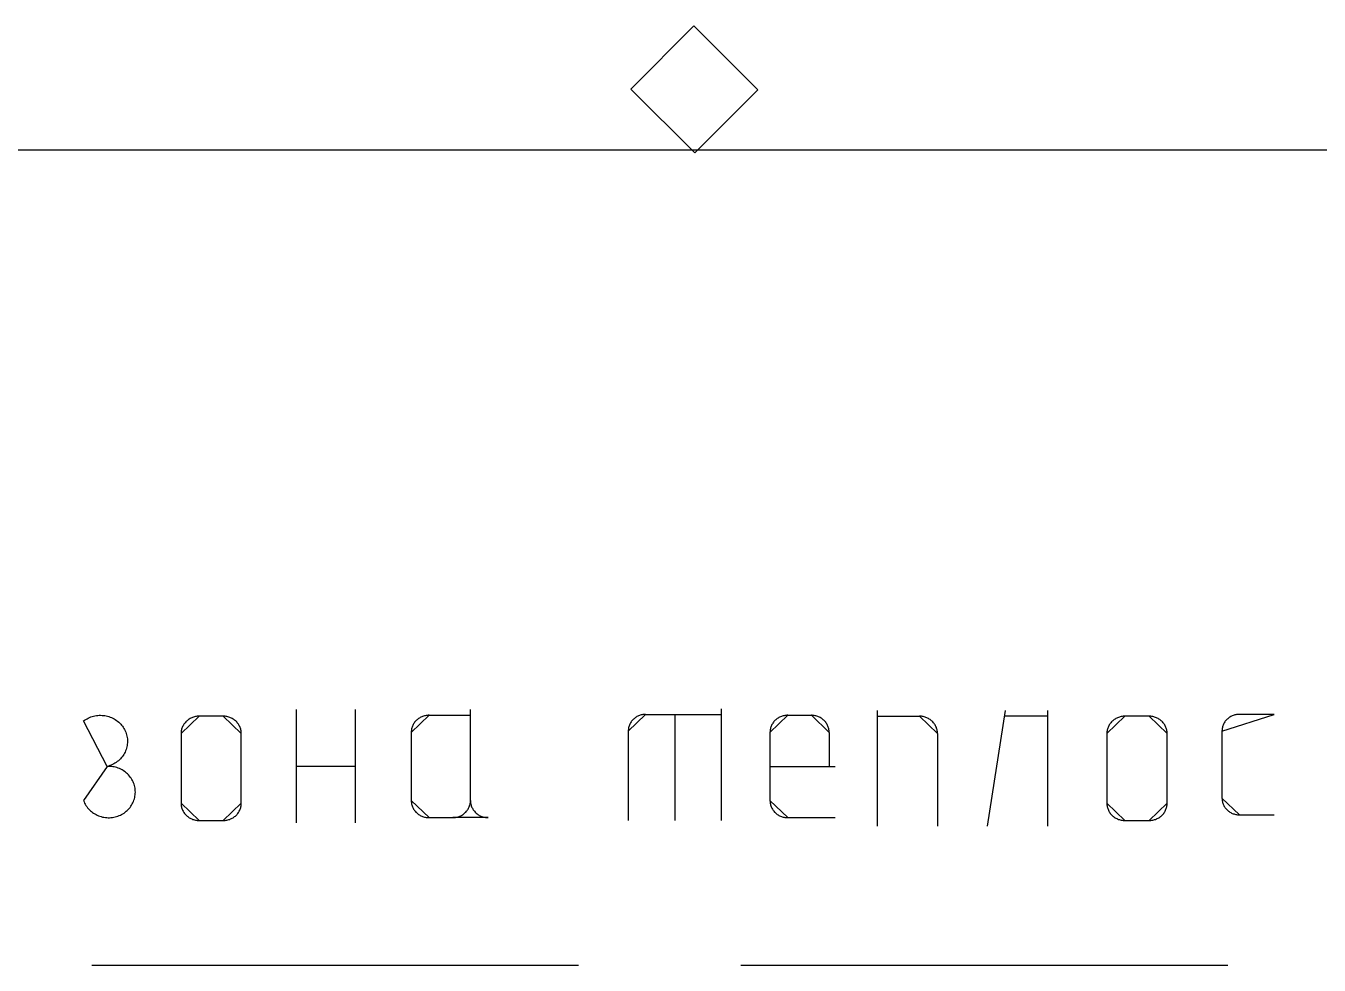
# Model space of a CAD drawing. Extents: x 8646 to 18206, y -17605 to -192.
# Drawn here: x 11111.62 to 11117.31, y -9028.66 to -9024.52 of the extents above; entities that cross this region are included whole.
import ezdxf

# ---------------------------------------------------------------- set-up
doc = ezdxf.new("R2010")
doc.units = 0
doc.layers.get('0').update_dxf_attribs({"linetype": 'CONTINUOUS'})

msp = doc.modelspace()

# ---------------------------------------------------------------- linework, layer by layer
at = {"color": 8, "linetype": 'CONTINUOUS'}
for p, q in [((11114.5606, -9024.5193), (11114.2823, -9024.7977)), ((11114.8422, -9024.8009), (11114.5606, -9024.5193)), ((11114.2823, -9024.7977), (11114.5639, -9025.0792)), ((11114.5639, -9025.0792), (11114.8422, -9024.8009)), ((11103.3348, -9025.0654), (11121.9539, -9025.0654)), ((11114.6804, -9027.5279), (11114.6804, -9028.0197)), ((11112.4881, -9027.5608), (11112.382, -9027.5608)), ((11112.8092, -9027.5311), (11112.8092, -9028.0308)), ((11113.0689, -9027.5311), (11113.0689, -9028.0308)), ((11113.3941, -9027.5567), (11113.5765, -9027.5567)), ((11113.5765, -9027.9325), (11113.5765, -9027.5316)), ((11114.3479, -9027.5525), (11114.6804, -9027.5525)), ((11114.4757, -9027.5525), (11114.4757, -9028.0197)), ((11114.9733, -9027.5567), (11115.0776, -9027.5567)), ((11115.3675, -9027.5354), (11115.3675, -9028.0456)), ((11115.3675, -9027.5608), (11115.5533, -9027.5608)), ((11115.9309, -9027.5354), (11115.8513, -9028.0456)), ((11116.1167, -9027.5608), (11115.9309, -9027.5608)), ((11116.1167, -9027.5354), (11116.1167, -9028.0456)), ((11116.5641, -9027.5608), (11116.4579, -9027.5608)), ((11112.3023, -9027.6374), (11112.3023, -9027.9437)), ((11112.5677, -9027.9437), (11112.5677, -9027.6374)), ((11113.316, -9027.6319), (11113.316, -9027.9325)), ((11114.2712, -9027.6263), (11114.2712, -9028.0197)), ((11114.8952, -9027.6319), (11114.8952, -9027.9325)), ((11115.1557, -9027.6319), (11115.1557, -9027.7822)), ((11115.6329, -9027.6374), (11115.6329, -9028.0456)), ((11116.3783, -9027.6374), (11116.3783, -9027.9437)), ((11116.6437, -9027.9437), (11116.6437, -9027.6374)), ((11116.8851, -9027.6263), (11116.8851, -9027.9214)), ((11112.8092, -9027.781), (11113.0689, -9027.781)), ((11114.8952, -9027.7822), (11115.1818, -9027.7822)), ((11112.382, -9028.0201), (11112.4881, -9028.0201)), ((11113.3941, -9028.0077), (11113.4984, -9028.0077)), ((11114.9733, -9028.0077), (11115.1818, -9028.0077)), ((11116.4579, -9028.0201), (11116.5641, -9028.0201)), ((11116.9618, -9027.9951), (11117.1153, -9027.9951)), ((11111.9093, -9028.6575), (11114.0529, -9028.6575)), ((11114.7674, -9028.6575), (11116.911, -9028.6575))]:
    msp.add_line(p, q, dxfattribs=at)
at = {"color": 8, "linetype": 'CONTINUOUS', "flags": 128}
for points in [[(11111.8731, -9027.5818), (11111.878, -9027.5782), (11111.8832, -9027.5748), (11111.8885, -9027.5716), (11111.8941, -9027.5689), (11111.8997, -9027.5663), (11111.9054, -9027.5641), (11111.9114, -9027.562), (11111.9174, -9027.5604), (11111.9234, -9027.559), (11111.9296, -9027.558), (11111.9358, -9027.5572), (11111.942, -9027.5568), (11111.9483, -9027.5567), (11111.9545, -9027.5569), (11111.9607, -9027.5574), (11111.9669, -9027.5581), (11111.9731, -9027.5593), (11111.9791, -9027.5607), (11111.9851, -9027.5625), (11111.9909, -9027.5646), (11111.9966, -9027.5669), (11112.0023, -9027.5695), (11112.0078, -9027.5724), (11112.013, -9027.5757), (11112.0182, -9027.579), (11112.0231, -9027.5827), (11112.0279, -9027.5866), (11112.0323, -9027.5908), (11112.0366, -9027.5952), (11112.0406, -9027.5998), (11112.0444, -9027.6046), (11112.0479, -9027.6096), (11112.0511, -9027.6147), (11112.054, -9027.62), (11112.0567, -9027.6255), (11112.0591, -9027.631), (11112.0611, -9027.6367), (11112.0629, -9027.6425), (11112.0642, -9027.6484), (11112.0653, -9027.6542), (11112.0661, -9027.6603), (11112.0666, -9027.6661), (11112.0666, -9027.6722), (11112.0664, -9027.6781), (11112.0659, -9027.6842), (11112.065, -9027.6901), (11112.0638, -9027.696), (11112.0623, -9027.7018), (11112.0605, -9027.7075), (11112.0583, -9027.7132), (11112.056, -9027.7187), (11112.0532, -9027.7241), (11112.0502, -9027.7293), (11112.0469, -9027.7345), (11112.0433, -9027.7394), (11112.0394, -9027.7441), (11112.0354, -9027.7487), (11112.031, -9027.753), (11112.0264, -9027.7571), (11112.0216, -9027.7609), (11112.0167, -9027.7646), (11112.0115, -9027.7679), (11112.0061, -9027.7709), (11112.0006, -9027.7738), (11111.995, -9027.7764), (11111.9892, -9027.7785), (11111.9832, -9027.7805), (11111.9772, -9027.7822)], [(11112.382, -9027.5608), (11112.3778, -9027.561), (11112.3736, -9027.5613), (11112.3695, -9027.5619), (11112.3654, -9027.5626), (11112.3613, -9027.5635), (11112.3573, -9027.5647), (11112.3534, -9027.566), (11112.3496, -9027.5675), (11112.3458, -9027.5692), (11112.3422, -9027.5711), (11112.3386, -9027.5733), (11112.3351, -9027.5755), (11112.3319, -9027.5779), (11112.3287, -9027.5805), (11112.3257, -9027.5833), (11112.3228, -9027.5862), (11112.3201, -9027.5893), (11112.3176, -9027.5924), (11112.3152, -9027.5958), (11112.313, -9027.5991), (11112.311, -9027.6027), (11112.3093, -9027.6063), (11112.3077, -9027.61), (11112.3062, -9027.6138), (11112.3051, -9027.6177), (11112.3041, -9027.6215), (11112.3033, -9027.6255), (11112.3028, -9027.6295), (11112.3025, -9027.6334), (11112.3023, -9027.6374)], [(11112.5677, -9027.6374), (11112.5676, -9027.6334), (11112.5673, -9027.6295), (11112.5667, -9027.6255), (11112.5659, -9027.6215), (11112.5649, -9027.6177), (11112.5638, -9027.6138), (11112.5624, -9027.61), (11112.5608, -9027.6063), (11112.559, -9027.6027), (11112.557, -9027.5991), (11112.5549, -9027.5958), (11112.5525, -9027.5924), (11112.55, -9027.5893), (11112.5473, -9027.5862), (11112.5444, -9027.5833), (11112.5414, -9027.5805), (11112.5381, -9027.5779), (11112.5349, -9027.5755), (11112.5315, -9027.5733), (11112.5279, -9027.5711), (11112.5242, -9027.5692), (11112.5205, -9027.5675), (11112.5166, -9027.566), (11112.5127, -9027.5647), (11112.5087, -9027.5635), (11112.5046, -9027.5626), (11112.5005, -9027.5619), (11112.4964, -9027.5613), (11112.4923, -9027.561), (11112.4881, -9027.5608)], [(11113.3941, -9027.5567), (11113.39, -9027.5568), (11113.3859, -9027.5571), (11113.3818, -9027.5577), (11113.3778, -9027.5584), (11113.3739, -9027.5593), (11113.37, -9027.5604), (11113.3661, -9027.5617), (11113.3624, -9027.5633), (11113.3586, -9027.5649), (11113.3551, -9027.5668), (11113.3515, -9027.5689), (11113.3482, -9027.571), (11113.345, -9027.5735), (11113.3418, -9027.5761), (11113.3388, -9027.5787), (11113.336, -9027.5816), (11113.3333, -9027.5846), (11113.3309, -9027.5877), (11113.3286, -9027.591), (11113.3264, -9027.5943), (11113.3245, -9027.5978), (11113.3227, -9027.6013), (11113.3212, -9027.605), (11113.3197, -9027.6086), (11113.3187, -9027.6125), (11113.3177, -9027.6162), (11113.3169, -9027.6201), (11113.3164, -9027.6241), (11113.3161, -9027.6279), (11113.316, -9027.6319)], [(11114.3479, -9027.5525), (11114.3439, -9027.5526), (11114.3399, -9027.553), (11114.3359, -9027.5535), (11114.332, -9027.5542), (11114.3281, -9027.5551), (11114.3242, -9027.5562), (11114.3204, -9027.5575), (11114.3168, -9027.559), (11114.3131, -9027.5606), (11114.3096, -9027.5624), (11114.3061, -9027.5645), (11114.3028, -9027.5667), (11114.2997, -9027.5689), (11114.2966, -9027.5716), (11114.2937, -9027.5742), (11114.291, -9027.577), (11114.2883, -9027.5799), (11114.2859, -9027.583), (11114.2836, -9027.5862), (11114.2815, -9027.5894), (11114.2796, -9027.5928), (11114.2779, -9027.5963), (11114.2763, -9027.5999), (11114.2749, -9027.6036), (11114.2739, -9027.6072), (11114.2729, -9027.611), (11114.2721, -9027.6147), (11114.2716, -9027.6186), (11114.2714, -9027.6224), (11114.2712, -9027.6263)], [(11114.9733, -9027.5567), (11114.9692, -9027.5568), (11114.9652, -9027.5571), (11114.9611, -9027.5577), (11114.9571, -9027.5584), (11114.9531, -9027.5593), (11114.9492, -9027.5604), (11114.9453, -9027.5617), (11114.9416, -9027.5633), (11114.9378, -9027.5649), (11114.9343, -9027.5668), (11114.9308, -9027.5689), (11114.9274, -9027.571), (11114.9242, -9027.5735), (11114.921, -9027.5761), (11114.9181, -9027.5787), (11114.9153, -9027.5816), (11114.9126, -9027.5846), (11114.9101, -9027.5877), (11114.9078, -9027.591), (11114.9057, -9027.5943), (11114.9037, -9027.5978), (11114.902, -9027.6013), (11114.9004, -9027.605), (11114.899, -9027.6086), (11114.8979, -9027.6125), (11114.8969, -9027.6162), (11114.8962, -9027.6201), (11114.8956, -9027.6241), (11114.8953, -9027.6279), (11114.8952, -9027.6319)], [(11115.1557, -9027.6319), (11115.1556, -9027.6279), (11115.1553, -9027.6241), (11115.1548, -9027.6201), (11115.154, -9027.6162), (11115.153, -9027.6125), (11115.1519, -9027.6086), (11115.1505, -9027.605), (11115.1489, -9027.6013), (11115.1472, -9027.5978), (11115.1452, -9027.5943), (11115.1431, -9027.591), (11115.1408, -9027.5877), (11115.1383, -9027.5846), (11115.1357, -9027.5816), (11115.1329, -9027.5787), (11115.1299, -9027.5761), (11115.1267, -9027.5735), (11115.1235, -9027.571), (11115.1202, -9027.5689), (11115.1166, -9027.5668), (11115.1131, -9027.5649), (11115.1093, -9027.5633), (11115.1056, -9027.5617), (11115.1017, -9027.5604), (11115.0978, -9027.5593), (11115.0938, -9027.5584), (11115.0898, -9027.5577), (11115.0858, -9027.5571), (11115.0816, -9027.5568), (11115.0776, -9027.5567)], [(11115.6329, -9027.6374), (11115.6327, -9027.6334), (11115.6325, -9027.6295), (11115.6319, -9027.6255), (11115.6311, -9027.6215), (11115.6301, -9027.6177), (11115.629, -9027.6138), (11115.6276, -9027.61), (11115.626, -9027.6063), (11115.6242, -9027.6027), (11115.6222, -9027.5991), (11115.62, -9027.5958), (11115.6177, -9027.5924), (11115.6152, -9027.5893), (11115.6124, -9027.5862), (11115.6096, -9027.5833), (11115.6066, -9027.5805), (11115.6033, -9027.5779), (11115.6001, -9027.5755), (11115.5967, -9027.5733), (11115.593, -9027.5711), (11115.5894, -9027.5692), (11115.5856, -9027.5675), (11115.5818, -9027.566), (11115.5779, -9027.5647), (11115.5739, -9027.5635), (11115.5698, -9027.5626), (11115.5657, -9027.5619), (11115.5616, -9027.5613), (11115.5575, -9027.561), (11115.5533, -9027.5608)], [(11116.4579, -9027.5608), (11116.4538, -9027.561), (11116.4496, -9027.5613), (11116.4455, -9027.5619), (11116.4413, -9027.5626), (11116.4373, -9027.5635), (11116.4333, -9027.5647), (11116.4293, -9027.566), (11116.4256, -9027.5675), (11116.4217, -9027.5692), (11116.4182, -9027.5711), (11116.4145, -9027.5733), (11116.4111, -9027.5755), (11116.4078, -9027.5779), (11116.4046, -9027.5805), (11116.4016, -9027.5833), (11116.3988, -9027.5862), (11116.3961, -9027.5893), (11116.3935, -9027.5924), (11116.3912, -9027.5958), (11116.3889, -9027.5991), (11116.387, -9027.6027), (11116.3852, -9027.6063), (11116.3836, -9027.61), (11116.3822, -9027.6138), (11116.3811, -9027.6177), (11116.3801, -9027.6215), (11116.3793, -9027.6255), (11116.3788, -9027.6295), (11116.3785, -9027.6334), (11116.3783, -9027.6374)], [(11116.6437, -9027.6374), (11116.6436, -9027.6334), (11116.6433, -9027.6295), (11116.6427, -9027.6255), (11116.6419, -9027.6215), (11116.6409, -9027.6177), (11116.6398, -9027.6138), (11116.6384, -9027.61), (11116.6368, -9027.6063), (11116.635, -9027.6027), (11116.633, -9027.5991), (11116.6309, -9027.5958), (11116.6285, -9027.5924), (11116.626, -9027.5893), (11116.6233, -9027.5862), (11116.6204, -9027.5833), (11116.6174, -9027.5805), (11116.6141, -9027.5779), (11116.6109, -9027.5755), (11116.6075, -9027.5733), (11116.6039, -9027.5711), (11116.6002, -9027.5692), (11116.5965, -9027.5675), (11116.5926, -9027.566), (11116.5887, -9027.5647), (11116.5847, -9027.5635), (11116.5806, -9027.5626), (11116.5765, -9027.5619), (11116.5724, -9027.5613), (11116.5683, -9027.561), (11116.5641, -9027.5608)], [(11117.1153, -9027.5525), (11116.9618, -9027.5525), (11116.9578, -9027.5526), (11116.9538, -9027.553), (11116.9498, -9027.5535), (11116.9459, -9027.5542), (11116.942, -9027.5551), (11116.9381, -9027.5562), (11116.9343, -9027.5575), (11116.9307, -9027.559), (11116.927, -9027.5606), (11116.9235, -9027.5624), (11116.92, -9027.5645), (11116.9167, -9027.5667), (11116.9136, -9027.5689), (11116.9105, -9027.5716), (11116.9076, -9027.5742), (11116.9049, -9027.577), (11116.9022, -9027.5799), (11116.8998, -9027.583), (11116.8976, -9027.5862), (11116.8954, -9027.5894), (11116.8935, -9027.5928), (11116.8918, -9027.5963), (11116.8902, -9027.5999), (11116.8888, -9027.6036), (11116.8878, -9027.6072), (11116.8868, -9027.611), (11116.886, -9027.6147), (11116.8856, -9027.6186), (11116.8853, -9027.6224), (11116.8851, -9027.6263)], [(11111.8731, -9027.9325), (11111.8752, -9027.9381), (11111.8777, -9027.9435), (11111.8806, -9027.9488), (11111.8837, -9027.9539), (11111.8871, -9027.9589), (11111.8907, -9027.9637), (11111.8946, -9027.9683), (11111.8987, -9027.9728), (11111.9031, -9027.977), (11111.9077, -9027.981), (11111.9126, -9027.9847), (11111.9176, -9027.9881), (11111.9228, -9027.9914), (11111.9282, -9027.9944), (11111.9337, -9027.997), (11111.9394, -9027.9994), (11111.9452, -9028.0016), (11111.9511, -9028.0033), (11111.957, -9028.0048), (11111.9631, -9028.006), (11111.9692, -9028.0069), (11111.9754, -9028.0076), (11111.9815, -9028.0078), (11111.9878, -9028.0078), (11111.9939, -9028.0074), (11112.0001, -9028.0067), (11112.0061, -9028.0058), (11112.0122, -9028.0044), (11112.0181, -9028.0029), (11112.0241, -9028.001), (11112.0298, -9027.9988), (11112.0354, -9027.9963), (11112.0409, -9027.9936), (11112.0463, -9027.9905), (11112.0514, -9027.9873), (11112.0564, -9027.9837), (11112.0611, -9027.9798), (11112.0657, -9027.9757), (11112.07, -9027.9716), (11112.074, -9027.9671), (11112.0779, -9027.9624), (11112.0815, -9027.9575), (11112.0848, -9027.9525), (11112.0878, -9027.9473), (11112.0904, -9027.942), (11112.0929, -9027.9365), (11112.095, -9027.9309), (11112.0969, -9027.9252), (11112.0984, -9027.9195), (11112.0995, -9027.9136), (11112.1004, -9027.9077), (11112.101, -9027.9018), (11112.1012, -9027.8959), (11112.101, -9027.8898), (11112.1006, -9027.884), (11112.0998, -9027.878), (11112.0987, -9027.8722), (11112.0973, -9027.8664), (11112.0957, -9027.8606), (11112.0936, -9027.855), (11112.0913, -9027.8495), (11112.0886, -9027.8441), (11112.0858, -9027.8389), (11112.0825, -9027.8338), (11112.0791, -9027.829), (11112.0753, -9027.8242), (11112.0712, -9027.8196), (11112.0671, -9027.8153), (11112.0626, -9027.8112), (11112.0579, -9027.8073), (11112.053, -9027.8037), (11112.0479, -9027.8003), (11112.0426, -9027.7971), (11112.0371, -9027.7944), (11112.0316, -9027.7917), (11112.0258, -9027.7895), (11112.02, -9027.7874), (11112.0141, -9027.7859), (11112.0081, -9027.7845), (11112.002, -9027.7834), (11111.9958, -9027.7826), (11111.9897, -9027.7821), (11111.9835, -9027.782), (11111.9772, -9027.7822)], [(11116.8851, -9027.9214), (11116.8853, -9027.9252), (11116.8856, -9027.9291), (11116.886, -9027.9329), (11116.8868, -9027.9367), (11116.8878, -9027.9404), (11116.8888, -9027.9442), (11116.8902, -9027.9478), (11116.8918, -9027.9514), (11116.8935, -9027.9548), (11116.8954, -9027.9583), (11116.8976, -9027.9615), (11116.8998, -9027.9648), (11116.9022, -9027.9678), (11116.9049, -9027.9708), (11116.9076, -9027.9736), (11116.9105, -9027.9762), (11116.9136, -9027.9787), (11116.9167, -9027.9811), (11116.92, -9027.9833), (11116.9235, -9027.9852), (11116.927, -9027.9872), (11116.9307, -9027.9887), (11116.9343, -9027.9902), (11116.9381, -9027.9915), (11116.942, -9027.9927), (11116.9459, -9027.9935), (11116.9498, -9027.9942), (11116.9538, -9027.9947), (11116.9578, -9027.995), (11116.9618, -9027.9951)], [(11112.3023, -9027.9437), (11112.3025, -9027.9477), (11112.3028, -9027.9517), (11112.3033, -9027.9556), (11112.3041, -9027.9595), (11112.3051, -9027.9635), (11112.3062, -9027.9673), (11112.3077, -9027.971), (11112.3093, -9027.9748), (11112.311, -9027.9784), (11112.313, -9027.9819), (11112.3152, -9027.9853), (11112.3176, -9027.9887), (11112.3201, -9027.9918), (11112.3228, -9027.9949), (11112.3257, -9027.9978), (11112.3287, -9028.0005), (11112.3319, -9028.0031), (11112.3351, -9028.0056), (11112.3386, -9028.0078), (11112.3422, -9028.0099), (11112.3458, -9028.0119), (11112.3496, -9028.0135), (11112.3534, -9028.0151), (11112.3573, -9028.0164), (11112.3613, -9028.0175), (11112.3654, -9028.0185), (11112.3695, -9028.0192), (11112.3736, -9028.0197), (11112.3778, -9028.0201), (11112.382, -9028.0201)], [(11112.4881, -9028.0201), (11112.4923, -9028.0201), (11112.4964, -9028.0197), (11112.5005, -9028.0192), (11112.5046, -9028.0185), (11112.5087, -9028.0175), (11112.5127, -9028.0164), (11112.5166, -9028.0151), (11112.5205, -9028.0135), (11112.5242, -9028.0119), (11112.5279, -9028.0099), (11112.5315, -9028.0078), (11112.5349, -9028.0056), (11112.5381, -9028.0031), (11112.5414, -9028.0005), (11112.5444, -9027.9978), (11112.5473, -9027.9949), (11112.55, -9027.9918), (11112.5525, -9027.9887), (11112.5549, -9027.9853), (11112.557, -9027.9819), (11112.559, -9027.9784), (11112.5608, -9027.9748), (11112.5624, -9027.971), (11112.5638, -9027.9673), (11112.5649, -9027.9635), (11112.5659, -9027.9595), (11112.5667, -9027.9556), (11112.5673, -9027.9517), (11112.5676, -9027.9477), (11112.5677, -9027.9437)], [(11113.316, -9027.9325), (11113.3161, -9027.9364), (11113.3164, -9027.9403), (11113.3169, -9027.9443), (11113.3177, -9027.9481), (11113.3187, -9027.9519), (11113.3197, -9027.9557), (11113.3212, -9027.9594), (11113.3227, -9027.9631), (11113.3245, -9027.9666), (11113.3264, -9027.9701), (11113.3286, -9027.9734), (11113.3309, -9027.9767), (11113.3333, -9027.9798), (11113.336, -9027.9828), (11113.3388, -9027.9857), (11113.3418, -9027.9883), (11113.345, -9027.9909), (11113.3482, -9027.9933), (11113.3515, -9027.9955), (11113.3551, -9027.9976), (11113.3586, -9027.9995), (11113.3624, -9028.0011), (11113.3661, -9028.0026), (11113.37, -9028.004), (11113.3739, -9028.0051), (11113.3778, -9028.006), (11113.3818, -9028.0067), (11113.3859, -9028.0072), (11113.39, -9028.0076), (11113.3941, -9028.0077)], [(11113.4984, -9028.0077), (11113.5024, -9028.0076), (11113.5065, -9028.0072), (11113.5106, -9028.0067), (11113.5146, -9028.006), (11113.5185, -9028.0051), (11113.5225, -9028.004), (11113.5263, -9028.0026), (11113.5301, -9028.0011), (11113.5339, -9027.9995), (11113.5374, -9027.9976), (11113.5409, -9027.9955), (11113.5443, -9027.9933), (11113.5475, -9027.9909), (11113.5507, -9027.9883), (11113.5536, -9027.9857), (11113.5565, -9027.9828), (11113.5591, -9027.9798), (11113.5616, -9027.9767), (11113.5639, -9027.9734), (11113.566, -9027.9701), (11113.5679, -9027.9666), (11113.5697, -9027.9631), (11113.5713, -9027.9594), (11113.5727, -9027.9557), (11113.5738, -9027.9519), (11113.5748, -9027.9481), (11113.5755, -9027.9443), (11113.5761, -9027.9403), (11113.5764, -9027.9364), (11113.5765, -9027.9325), (11113.5766, -9027.9364), (11113.5769, -9027.9403), (11113.5774, -9027.9443), (11113.5783, -9027.9481), (11113.5792, -9027.9519), (11113.5803, -9027.9557), (11113.5817, -9027.9594), (11113.5832, -9027.9631), (11113.585, -9027.9666), (11113.5869, -9027.9701), (11113.5891, -9027.9734), (11113.5914, -9027.9767), (11113.5939, -9027.9798), (11113.5966, -9027.9828), (11113.5994, -9027.9857), (11113.6023, -9027.9883), (11113.6055, -9027.9909), (11113.6087, -9027.9933), (11113.6121, -9027.9955), (11113.6156, -9027.9976), (11113.6192, -9027.9995), (11113.6229, -9028.0011), (11113.6266, -9028.0026), (11113.6304, -9028.004), (11113.6344, -9028.0051), (11113.6384, -9028.006), (11113.6424, -9028.0067), (11113.6465, -9028.0072), (11113.6505, -9028.0076), (11113.6546, -9028.0077)], [(11114.8952, -9027.9325), (11114.8953, -9027.9364), (11114.8956, -9027.9403), (11114.8962, -9027.9443), (11114.8969, -9027.9481), (11114.8979, -9027.9519), (11114.899, -9027.9557), (11114.9004, -9027.9594), (11114.902, -9027.9631), (11114.9037, -9027.9666), (11114.9057, -9027.9701), (11114.9078, -9027.9734), (11114.9101, -9027.9767), (11114.9126, -9027.9798), (11114.9153, -9027.9828), (11114.9181, -9027.9857), (11114.921, -9027.9883), (11114.9242, -9027.9909), (11114.9274, -9027.9933), (11114.9308, -9027.9955), (11114.9343, -9027.9976), (11114.9378, -9027.9995), (11114.9416, -9028.0011), (11114.9453, -9028.0026), (11114.9492, -9028.004), (11114.9531, -9028.0051), (11114.9571, -9028.006), (11114.9611, -9028.0067), (11114.9652, -9028.0072), (11114.9692, -9028.0076), (11114.9733, -9028.0077)], [(11116.3783, -9027.9437), (11116.3785, -9027.9477), (11116.3788, -9027.9517), (11116.3793, -9027.9556), (11116.3801, -9027.9595), (11116.3811, -9027.9635), (11116.3822, -9027.9673), (11116.3836, -9027.971), (11116.3852, -9027.9748), (11116.387, -9027.9784), (11116.3889, -9027.9819), (11116.3912, -9027.9853), (11116.3935, -9027.9887), (11116.3961, -9027.9918), (11116.3988, -9027.9949), (11116.4016, -9027.9978), (11116.4046, -9028.0005), (11116.4078, -9028.0031), (11116.4111, -9028.0056), (11116.4145, -9028.0078), (11116.4182, -9028.0099), (11116.4217, -9028.0119), (11116.4256, -9028.0135), (11116.4293, -9028.0151), (11116.4333, -9028.0164), (11116.4373, -9028.0175), (11116.4413, -9028.0185), (11116.4455, -9028.0192), (11116.4496, -9028.0197), (11116.4538, -9028.0201), (11116.4579, -9028.0201)], [(11116.5641, -9028.0201), (11116.5683, -9028.0201), (11116.5724, -9028.0197), (11116.5765, -9028.0192), (11116.5806, -9028.0185), (11116.5847, -9028.0175), (11116.5887, -9028.0164), (11116.5926, -9028.0151), (11116.5965, -9028.0135), (11116.6002, -9028.0119), (11116.6039, -9028.0099), (11116.6075, -9028.0078), (11116.6109, -9028.0056), (11116.6141, -9028.0031), (11116.6174, -9028.0005), (11116.6204, -9027.9978), (11116.6233, -9027.9949), (11116.626, -9027.9918), (11116.6285, -9027.9887), (11116.6309, -9027.9853), (11116.633, -9027.9819), (11116.635, -9027.9784), (11116.6368, -9027.9748), (11116.6384, -9027.971), (11116.6398, -9027.9673), (11116.6409, -9027.9635), (11116.6419, -9027.9595), (11116.6427, -9027.9556), (11116.6433, -9027.9517), (11116.6436, -9027.9477), (11116.6437, -9027.9437)]]:
    msp.add_lwpolyline(points, close=True, dxfattribs=at)

doc.saveas('drawing.dxf')
